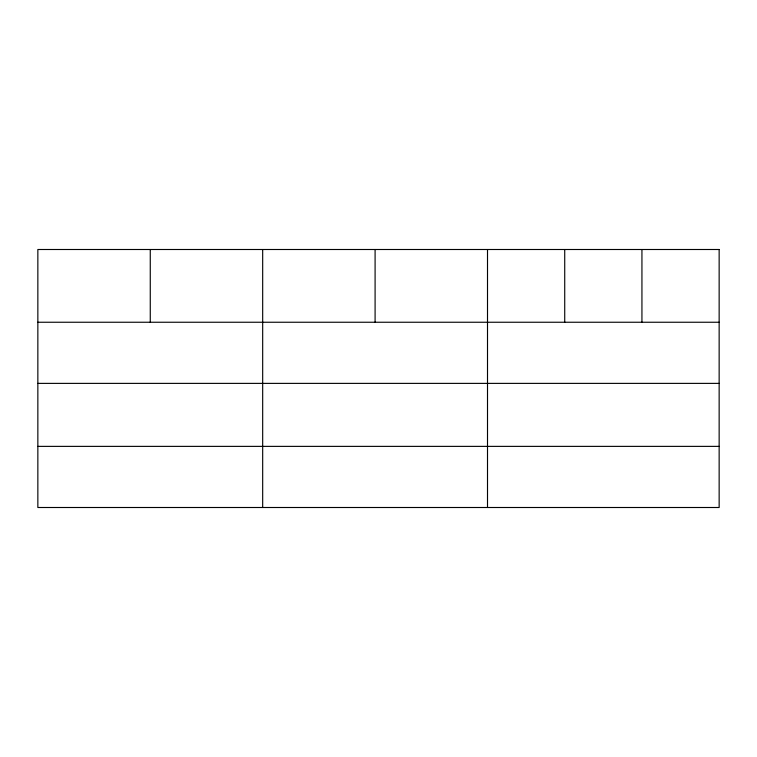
<?xml version="1.0" encoding="UTF-8"?>
<svg xmlns="http://www.w3.org/2000/svg" width="757" height="757" viewBox="0 0 757 757"><rect width="100%" height="100%" fill="white"/><g stroke="black" fill="none" stroke-linecap="round" stroke-linejoin="round"><path stroke-width="1.14" d="M37.85 322.245L719.15 322.245M37.85 383.383L719.15 383.383M37.85 446.375L719.15 446.375M641.936 249.498L641.936 322.245M564.722 249.498L564.722 322.245M487.508 249.498L487.508 507.502M375.094 249.498L375.094 322.245M262.679 249.498L262.679 507.502M150.265 249.498L150.265 322.245M719.15 249.498L37.85 249.498L37.85 507.502L719.15 507.502L719.15 249.498"/></g></svg>
